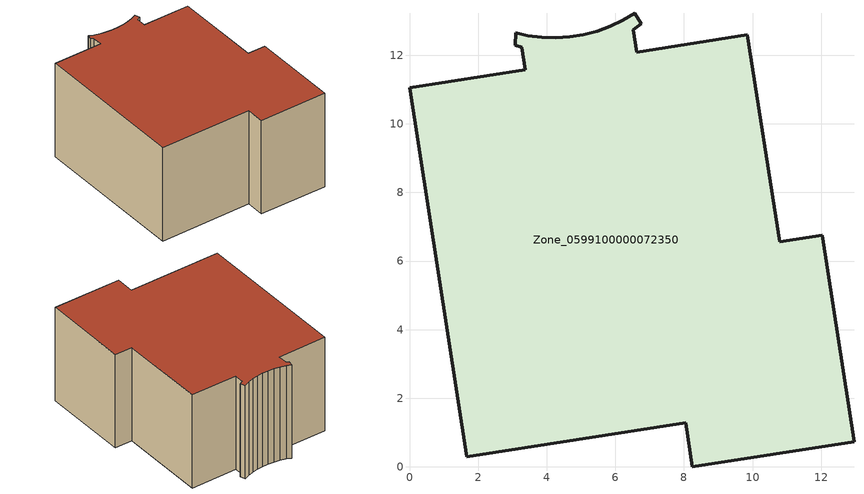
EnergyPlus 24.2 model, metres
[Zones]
Zone_0599100000072350
 floor ground (C_G): 3.45,12.57 3.85,12.52 4.26,12.51 4.67,12.53 5.07,12.6 5.47,12.7 5.85,12.84 6.22,13.02 6.57,13.23 6.76,12.92 6.52,12.74 6.62,12.09 9.85,12.6 10.79,6.56 12.03,6.75 12.96,0.73 8.25,0 8.05,1.28 1.67,0.29 0,11.05 3.38,11.58 3.27,12.23 3.09,12.29 3.1,12.65 z0
 wall outside (C_F): 1.67,0.29 8.05,1.28 8.25,0 12.96,0.73 12.03,6.75 10.79,6.56 9.85,12.6 6.62,12.09 6.52,12.74 6.76,12.92 6.57,13.23 6.22,13.02 5.85,12.84 5.47,12.7 5.07,12.6 4.67,12.53 4.26,12.51 3.85,12.52 3.45,12.57 3.1,12.65 3.09,12.29 3.27,12.23 3.38,11.58 0,11.05 1.67,0.29 z0:6.91
 roof outside (C_R): 3.85,12.52 3.45,12.57 3.1,12.65 3.09,12.29 3.27,12.23 3.38,11.58 0,11.05 1.67,0.29 8.05,1.28 8.25,0 12.96,0.73 12.03,6.75 10.79,6.56 9.85,12.6 6.62,12.09 6.52,12.74 6.76,12.92 6.57,13.23 6.22,13.02 5.85,12.84 5.47,12.7 5.07,12.6 4.67,12.53 4.26,12.51 z6.91
[BUILDING]
Pand.0599100000072350: North Axis=0; Terrain=City; Loads Convergence Tolerance Value=0.04; Temperature Convergence Tolerance Value=0.4; Solar Distribution=FullExterior; Maximum Number of Warmup Days=25; Minimum Number of Warmup Days=1
[Site:Location]
Rotterdam.The.Hague.AP_ZH_NLD Design_Conditions: Latitude=51.96; Longitude=4.45; Time Zone=1; Elevation=-4.5
[SITE:GROUNDTEMPERATURE:BUILDINGSURFACE]
18, 18, 18, 18, 18, 18, 18, 18, 18, 18, 18, 18
[MATERIAL] Thermal Absorptance=0.9; Solar Absorptance=0.7; Visible Absorptance=0.7
Name | Roughness | Thickness | Conductivity | Density | Specific Heat
G.D.1992-2005 | MediumSmooth | 0.15 | 0.06 | 540 | 1210
F.D.1992-2005 | Rough | 0.3 | 0.12 | 1920 | 840
R.D.1992-2005 | MediumRough | 0.2 | 0.08 | 1500 | 1000
[CONSTRUCTION]
C_G: G.D.1992-2005
C_F: F.D.1992-2005
C_R: R.D.1992-2005
[ZONE]
Zone_0599100000072350: Type=1; Multiplier=1; Ceiling Height=Autocalculate; Volume=Autocalculate; Floor Area=autocalculate; Part of Total Floor Area=Yes
[ZONEINFILTRATION:DESIGNFLOWRATE]
Infil_Zone_0599100000072350: Zone or ZoneList or Space or SpaceList=Zone_0599100000072350; Schedule=AlwaysOn; Design Flow Rate Calculation Method=Flow/Area; Flow Rate per Floor Area=0.0021; Constant Term Coefficient=1; Temperature Term Coefficient=0; Velocity Term Coefficient=0; Velocity Squared Term Coefficient=0
[HVACTEMPLATE:ZONE:IDEALLOADSAIRSYSTEM]
Zone_0599100000072350: Maximum Heating Supply Air Temperature=50; Minimum Cooling Supply Air Temperature=13; Maximum Heating Supply Air Humidity Ratio=0.0156; Minimum Cooling Supply Air Humidity Ratio=0.0077; Heating Limit=NoLimit; Cooling Limit=NoLimit; Dehumidification Control Type=ConstantSensibleHeatRatio; Cooling Sensible Heat Ratio=0.7; Dehumidification Setpoint=60; Humidification Control Type=None; Humidification Setpoint=30; Outdoor Air Method=None; Outdoor Air Flow Rate per Person=0.00944; Outdoor Air Flow Rate per Zone Floor Area=0; Outdoor Air Flow Rate per Zone=0; Demand Controlled Ventilation Type=None; Outdoor Air Economizer Type=NoEconomizer; Heat Recovery Type=None; Sensible Heat Recovery Effectiveness=0.7; Latent Heat Recovery Effectiveness=0.65
[ZONECONTROL:THERMOSTAT]
ThermostatControl_Zone_0599100000072350: Zone or ZoneList=Zone_0599100000072350; Control Type Schedule=DualSetpointControlType; Control 1=Thermostat_Zone_0599100000072350; Temperature Difference Between Cutout And Setpoint=0
[THERMOSTATSETPOINT:DUALSETPOINT]
Thermostat_Zone_0599100000072350: Heating Setpoint Temperature Schedule=HeatingSetpoint_Zone_0599100000072350; Cooling Setpoint Temperature Schedule=CoolingSetpoint_Zone_0599100000072350
[SCHEDULE:COMPACT]
HeatingSetpoint_Zone_0599100000072350: Through: 12/31, For: AllDays, Until: 24:00, 21
CoolingSetpoint_Zone_0599100000072350: Through: 12/31, For: AllDays, Until: 24:00, 24
DualSetpointControlType: Through: 12/31, For: AllDays, Until: 24:00, 4
AlwaysOn: Through: 12/31, For: AllDays, Until: 24:00, 1
